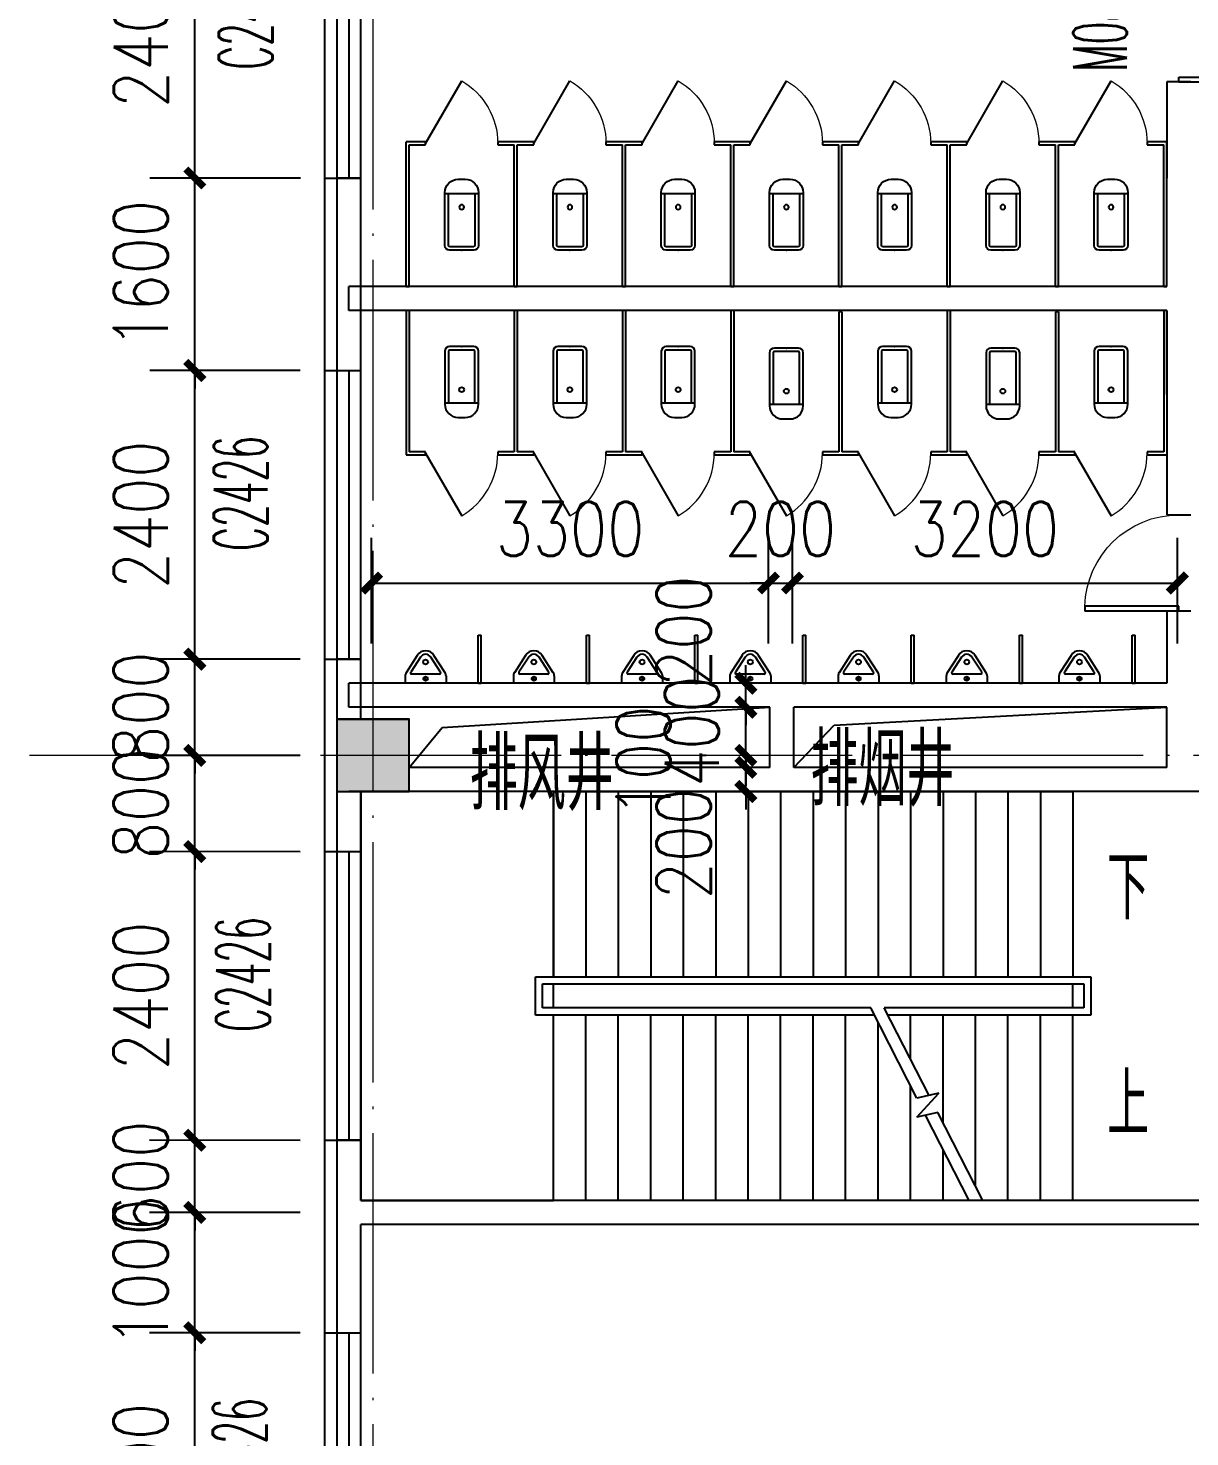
# Model space of a CAD drawing. Extents: x 1417642 to 3570900, y 124798 to 1191112.
# Drawn here: x 1508543 to 1518203, y 438130 to 449842 of the extents above; entities that cross this region are included whole.
import ezdxf

# ---------------------------------------------------------------- set-up
doc = ezdxf.new("R2010")
doc.units = 0
doc.header["$LTSCALE"] = 1000
doc.header["$MEASUREMENT"] = 0
doc.linetypes.add('DOTE', pattern=[2.42, 2, -0.2, 0.02, -0.2])
doc.layers.get('0').update_dxf_attribs({"linetype": 'CONTINUOUS'})
doc.layers.get('Defpoints').update_dxf_attribs({"linetype": 'CONTINUOUS'})
for name, color, linetype in [('colu', 2, 'CONTINUOUS'), ('COLUMN', 9, 'CONTINUOUS'), ('DIM_SYMB', 3, 'CONTINUOUS'), ('DOTE', 1, 'DOTE'), ('LATRINE', 6, 'CONTINUOUS'), ('LVTRY', 6, 'CONTINUOUS'), ('PUB_DIM', 3, 'CONTINUOUS'), ('PUB_HATCH', 8, 'CONTINUOUS'), ('PUB_TEXT', 40, 'CONTINUOUS'), ('STAIR', 2, 'CONTINUOUS'), ('SURFACE', 6, 'CONTINUOUS'), ('tiaozheng', 20, 'CONTINUOUS'), ('WALL', 4, 'CONTINUOUS'), ('WINDOW', 2, 'CONTINUOUS'), ('WINDOW_TEXT', 7, 'CONTINUOUS'), ('柱填充', 8, 'CONTINUOUS')]:
    doc.layers.add(name, color=color, linetype=linetype)
doc.styles.add('_TCH_DIM', font='ROMANS', dxfattribs={"width": 0.7, "bigfont": 'Z'})
doc.styles.add('_TCH_WINDOW', font='ROMANS.shx', dxfattribs={"width": 0.7, "height": 400, "bigfont": 'Z.shx'})
doc.styles.add('DIM_FONT', font='SIMPLEX.shx', dxfattribs={"width": 0.8})
doc.styles.add('Z', font='ROMANS', dxfattribs={"width": 0.7, "bigfont": 'Z'})
doc.dimstyles.new('DIMN150', dxfattribs={"dimscale": 1.5, "dimtxt": 300, "dimasz": 100, "dimexe": 250, "dimexo": 300, "dimgap": 150, "dimtad": 1, "dimdec": 0, "dimzin": 0, "dimdsep": 46, "dimtxsty": 'DIM_FONT', "dimblk": 'ARCHTICK', "dimcen": 0.09, "dimdle": 1.5, "dimclrt": 7, "dimazin": 2, "dimtfac": 1, "dimtdec": 0, "dimtix": 1, "dimtmove": 2, "dimatfit": 3, "dimldrblk": 'ARCHTICK', "dimfxl": 1, "dimtolj": 1, "dimtzin": 0, "dimarcsym": 0})

# ---------------------------------------------------------------- blocks, each defined once
blk = doc.blocks.new('i89')
at = {"layer": '柱填充'}
h = blk.add_hatch(color=256, dxfattribs=at)
h.paths.add_polyline_path([(1555333, 501498), (1555333, 502098), (1554733, 502098), (1554733, 501498)])
h.paths.add_polyline_path([(1525733, 501498), (1525733, 502098), (1525133, 502098), (1525133, 501498)])
h.paths.add_polyline_path([(1517733, 501498), (1517733, 502098), (1517133, 502098), (1517133, 501498)])
h.paths.add_polyline_path([(1509733, 501498), (1509733, 502098), (1509133, 502098), (1509133, 501498)])
h.paths.add_polyline_path([(1501733, 501498), (1501733, 502098), (1501133, 502098), (1501133, 501498)])
h.paths.add_polyline_path([(1498133, 501498), (1498133, 502098), (1497533, 502098), (1497533, 501498)])
h.paths.add_polyline_path([(1498133, 529448), (1498133, 530148), (1497433, 530148), (1497433, 529448)])
h.paths.add_polyline_path([(1498133, 537448), (1498133, 538148), (1497433, 538148), (1497433, 537448)])
h.paths.add_polyline_path([(1541783, 545398), (1541783, 546098), (1541083, 546098), (1541083, 545398)])
h.paths.add_polyline_path([(1565333, 559098), (1565333, 559698), (1564733, 559698), (1564733, 559098)])
h.paths.add_polyline_path([(1565383, 549098), (1565383, 549798), (1564683, 549798), (1564683, 549098)])
h.paths.add_polyline_path([(1565333, 545498), (1565333, 546098), (1564733, 546098), (1564733, 545498)])
h.paths.add_polyline_path([(1565383, 538098), (1564683, 538098), (1564683, 537498), (1565383, 537498)])
h.paths.add_polyline_path([(1565333, 529498), (1565333, 530098), (1564733, 530098), (1564733, 529498)])
h.paths.add_polyline_path([(1565333, 519498), (1565333, 520098), (1564733, 520098), (1564733, 519498)])
h.paths.add_polyline_path([(1565333, 511498), (1565333, 512098), (1564733, 512098), (1564733, 511498)])
h.paths.add_polyline_path([(1565333, 501498), (1565333, 502098), (1564733, 502098), (1564733, 501498)])
h.paths.add_polyline_path([(1555333, 559098), (1555333, 559698), (1554733, 559698), (1554733, 559098)])
h.paths.add_polyline_path([(1555333, 549098), (1555333, 549698), (1554733, 549698), (1554733, 549098)])
h.paths.add_polyline_path([(1555333, 545498), (1555333, 546098), (1554733, 546098), (1554733, 545498)])
h.paths.add_polyline_path([(1555333, 537498), (1555333, 538098), (1554733, 538098), (1554733, 537498)])
h.paths.add_polyline_path([(1555433, 529448), (1555433, 530148), (1554733, 530148), (1554733, 529448)])
h.paths.add_polyline_path([(1555433, 519448), (1555433, 520148), (1554733, 520148), (1554733, 519448)])
h.paths.add_polyline_path([(1555433, 511498), (1555433, 512198), (1554733, 512198), (1554733, 511498)])
h.paths.add_polyline_path([(1551733, 557298), (1551733, 557898), (1551133, 557898), (1551133, 557298)])
h.paths.add_polyline_path([(1551783, 549098), (1551783, 549798), (1551083, 549798), (1551083, 549098)])
h.paths.add_polyline_path([(1551733, 545498), (1551733, 546098), (1551133, 546098), (1551133, 545498)])
h.paths.add_polyline_path([(1551733, 537498), (1551733, 538098), (1551133, 538098), (1551133, 537498)])
h.paths.add_polyline_path([(1551733, 529498), (1551733, 530098), (1551133, 530098), (1551133, 529498)])
h.paths.add_polyline_path([(1551733, 519498), (1551733, 520098), (1551133, 520098), (1551133, 519498)])
h.paths.add_polyline_path([(1551783, 511498), (1551783, 512198), (1551083, 512198), (1551083, 511498)])
h.paths.add_polyline_path([(1551733, 501498), (1551733, 502098), (1551133, 502098), (1551133, 501498)])
h.paths.add_polyline_path([(1541733, 559098), (1541733, 559698), (1541133, 559698), (1541133, 559098)])
h.paths.add_polyline_path([(1541733, 557298), (1541733, 557898), (1541133, 557898), (1541133, 557298)])
h.paths.add_polyline_path([(1541783, 549098), (1541783, 549798), (1541083, 549798), (1541083, 549098)])
h.paths.add_polyline_path([(1541733, 537498), (1541733, 538298), (1541133, 538298), (1541133, 537498)])
h.paths.add_polyline_path([(1541733, 519298), (1541733, 520098), (1541133, 520098), (1541133, 519298)])
h.paths.add_polyline_path([(1541833, 511498), (1541833, 512298), (1541033, 512298), (1541033, 511498)])
h.paths.add_polyline_path([(1541733, 501498), (1541733, 502098), (1541133, 502098), (1541133, 501498)])
h.paths.add_polyline_path([(1533733, 559098), (1533733, 559698), (1533133, 559698), (1533133, 559098)])
h.paths.add_polyline_path([(1533783, 549098), (1533783, 549798), (1533083, 549798), (1533083, 549098)])
h.paths.add_polyline_path([(1533733, 545498), (1533733, 546098), (1533133, 546098), (1533133, 545498)])
h.paths.add_polyline_path([(1533733, 537498), (1533733, 538298), (1533133, 538298), (1533133, 537498)])
h.paths.add_polyline_path([(1533733, 519298), (1533733, 520098), (1533133, 520098), (1533133, 519298)])
h.paths.add_polyline_path([(1533833, 511498), (1533833, 512298), (1533033, 512298), (1533033, 511498)])
h.paths.add_polyline_path([(1533733, 501498), (1533733, 502098), (1533133, 502098), (1533133, 501498)])
h.paths.add_polyline_path([(1525733, 559098), (1525733, 559698), (1525133, 559698), (1525133, 559098)])
h.paths.add_polyline_path([(1525783, 549098), (1525783, 549798), (1525083, 549798), (1525083, 549098)])
h.paths.add_polyline_path([(1525733, 545498), (1525733, 546098), (1525133, 546098), (1525133, 545498)])
h.paths.add_polyline_path([(1525733, 537498), (1525733, 538298), (1525133, 538298), (1525133, 537498)])
h.paths.add_polyline_path([(1525733, 519298), (1525733, 520098), (1525133, 520098), (1525133, 519298)])
h.paths.add_polyline_path([(1525833, 511498), (1525833, 512298), (1525033, 512298), (1525033, 511498)])
h.paths.add_polyline_path([(1517733, 559098), (1517733, 559698), (1517133, 559698), (1517133, 559098)])
h.paths.add_polyline_path([(1517783, 549098), (1517783, 549798), (1517083, 549798), (1517083, 549098)])
h.paths.add_polyline_path([(1517733, 545498), (1517733, 546098), (1517133, 546098), (1517133, 545498)])
h.paths.add_polyline_path([(1517733, 537498), (1517733, 538298), (1517133, 538298), (1517133, 537498)])
h.paths.add_polyline_path([(1517733, 519298), (1517733, 520098), (1517133, 520098), (1517133, 519298)])
h.paths.add_polyline_path([(1517833, 511498), (1517833, 512298), (1517033, 512298), (1517033, 511498)])
h.paths.add_polyline_path([(1509733, 559098), (1509733, 559698), (1509133, 559698), (1509133, 559098)])
h.paths.add_polyline_path([(1509783, 549098), (1509783, 549798), (1509083, 549798), (1509083, 549098)])
h.paths.add_polyline_path([(1509733, 545498), (1509733, 546098), (1509133, 546098), (1509133, 545498)])
h.paths.add_polyline_path([(1509733, 537498), (1509733, 538298), (1509133, 538298), (1509133, 537498)])
h.paths.add_polyline_path([(1509733, 519298), (1509733, 520098), (1509133, 520098), (1509133, 519298)])
h.paths.add_polyline_path([(1509833, 511498), (1509833, 512298), (1509033, 512298), (1509033, 511498)])
h.paths.add_polyline_path([(1509733, 480798), (1509733, 481398), (1509133, 481398), (1509133, 480798)])
h.paths.add_polyline_path([(1501733, 559098), (1501733, 559698), (1501133, 559698), (1501133, 559098)])
h.paths.add_polyline_path([(1501733, 549098), (1501733, 549698), (1501133, 549698), (1501133, 549098)])
h.paths.add_polyline_path([(1501733, 545498), (1501733, 546098), (1501133, 546098), (1501133, 545498)])
h.paths.add_polyline_path([(1501733, 537498), (1501733, 538098), (1501133, 538098), (1501133, 537498)])
h.paths.add_polyline_path([(1501733, 529498), (1501733, 530098), (1501133, 530098), (1501133, 529498)])
h.paths.add_polyline_path([(1501733, 519498), (1501733, 520098), (1501133, 520098), (1501133, 519498)])
h.paths.add_polyline_path([(1501833, 511498), (1501833, 512198), (1501133, 512198), (1501133, 511498)])
h.paths.add_polyline_path([(1501733, 480798), (1501733, 481398), (1501133, 481398), (1501133, 480798)])
h.paths.add_polyline_path([(1498133, 559098), (1498133, 559698), (1497533, 559698), (1497533, 559098)])
h.paths.add_polyline_path([(1498183, 549098), (1498183, 549798), (1497483, 549798), (1497483, 549098)])
h.paths.add_polyline_path([(1498133, 545498), (1498133, 546098), (1497533, 546098), (1497533, 545498)])
h.paths.add_polyline_path([(1498133, 519448), (1498133, 520148), (1497433, 520148), (1497433, 519448)])
h.paths.add_polyline_path([(1498133, 511448), (1498133, 512148), (1497433, 512148), (1497433, 511448)])
h.paths.add_polyline_path([(1498133, 480798), (1498133, 481398), (1497533, 481398), (1497533, 480798)])
h.paths.add_polyline_path([(1488133, 559098), (1488133, 559698), (1487533, 559698), (1487533, 559098)])
h.paths.add_polyline_path([(1488233, 549098), (1488233, 549798), (1487533, 549798), (1487533, 549098)])
h.paths.add_polyline_path([(1488133, 545498), (1488133, 546098), (1487533, 546098), (1487533, 545498)])
h.paths.add_polyline_path([(1488133, 537498), (1488133, 538098), (1487533, 538098), (1487533, 537498)])
h.paths.add_polyline_path([(1488133, 529498), (1488133, 530098), (1487533, 530098), (1487533, 529498)])
h.paths.add_polyline_path([(1488133, 519498), (1488133, 520098), (1487533, 520098), (1487533, 519498)])
h.paths.add_polyline_path([(1488133, 511498), (1488133, 512098), (1487533, 512098), (1487533, 511498)])
h.paths.add_polyline_path([(1488133, 501498), (1488133, 502098), (1487533, 502098), (1487533, 501498)])
h.paths.add_polyline_path([(1488133, 480798), (1488133, 481398), (1487533, 481398), (1487533, 480798)])
h.paths.add_polyline_path([(1498133, 484398), (1498133, 485198), (1497433, 485198), (1497433, 484398)])
h.paths.add_polyline_path([(1498134, 496298), (1498134, 497098), (1497433, 497098), (1497433, 496298)])
h.paths.add_polyline_path([(1487533, 497098), (1487533, 496298), (1488233, 496298), (1488233, 497098)])
h.paths.add_polyline_path([(1487533, 485198), (1487533, 484398), (1488233, 484398), (1488233, 485198)])
h.paths.add_polyline_path([(1509733, 496298), (1509733, 497098), (1509033, 497098), (1509033, 496298)])
h.paths.add_polyline_path([(1509733, 484398), (1509733, 485198), (1509033, 485198), (1509033, 484398)])
at = {"layer": 'colu'}
blk.add_lwpolyline([(1488133, 511498), (1488133, 512098), (1487533, 512098), (1487533, 511498)], close=True, dxfattribs=at)
blk = doc.blocks.new('_ArchTick')
at = {"color": 0, "linetype": 'ByBlock', "const_width": 0.4}
blk.add_lwpolyline([(-0.5, -0.5), (0.5, 0.5)], dxfattribs=at)
blk = doc.blocks.new('*D1664')
at = {"layer": 'Defpoints', "color": 0}
for p in [(1514511, 444396), (1514630, 444396), (1514630, 444196)]:
    blk.add_point(p, dxfattribs=at)
at = {"layer": 'PUB_DIM', "color": 0, "lineweight": -2}
for p, q in [((1514511, 444396), (1514511, 444546)), ((1514180, 444396), (1514136, 444396)), ((1514511, 444196), (1514511, 444396)), ((1514180, 444196), (1514136, 444196)), ((1514511, 444196), (1514511, 444046))]:
    blk.add_line(p, q, dxfattribs=at)
at = {"layer": 'PUB_DIM', "color": 0, "lineweight": -2, "xscale": 150, "yscale": 150, "zscale": 150}
for p, rotation in [((1514511, 444396), 270), ((1514511, 444196), 90)]:
    blk.add_blockref('_ArchTick', p, dxfattribs=dict(at, rotation=rotation))
at = {"layer": 'PUB_DIM', "color": 7, "insert": (1513994, 444829), "char_height": 450, "attachment_point": 5, "rotation": 90, "style": 'DIM_FONT'}
blk.add_mtext('\\A1;200', dxfattribs=at)
blk = doc.blocks.new('*D1665')
at = {"layer": 'Defpoints', "color": 0}
for p in [(1514511, 444196), (1514630, 444196), (1514630, 443796)]:
    blk.add_point(p, dxfattribs=at)
at = {"layer": 'PUB_DIM', "color": 0, "lineweight": -2}
for p, q in [((1514511, 444196), (1514511, 444346)), ((1514180, 444196), (1514136, 444196)), ((1514511, 443796), (1514511, 444196)), ((1514180, 443796), (1514136, 443796)), ((1514511, 443796), (1514511, 443646))]:
    blk.add_line(p, q, dxfattribs=at)
at = {"layer": 'PUB_DIM', "color": 0, "lineweight": -2, "xscale": 150, "yscale": 150, "zscale": 150}
for p, rotation in [((1514511, 444196), 270), ((1514511, 443796), 90)]:
    blk.add_blockref('_ArchTick', p, dxfattribs=dict(at, rotation=rotation))
at = {"layer": 'PUB_DIM', "color": 7, "insert": (1514061, 443996), "char_height": 450, "attachment_point": 5, "rotation": 90, "style": 'DIM_FONT'}
blk.add_mtext('\\A1;400', dxfattribs=at)
blk = doc.blocks.new('*D1666')
at = {"layer": 'Defpoints', "color": 0}
for p in [(1514511, 443796), (1514630, 443796), (1514630, 443696)]:
    blk.add_point(p, dxfattribs=at)
at = {"layer": 'PUB_DIM', "color": 0, "lineweight": -2}
for p, q in [((1514511, 443796), (1514511, 443946)), ((1514180, 443796), (1514136, 443796)), ((1514511, 443696), (1514511, 443796)), ((1514180, 443696), (1514136, 443696)), ((1514511, 443696), (1514511, 443546))]:
    blk.add_line(p, q, dxfattribs=at)
at = {"layer": 'PUB_DIM', "color": 0, "lineweight": -2, "xscale": 150, "yscale": 150, "zscale": 150}
for p, rotation in [((1514511, 443796), 270), ((1514511, 443696), 90)]:
    blk.add_blockref('_ArchTick', p, dxfattribs=dict(at, rotation=rotation))
at = {"layer": 'PUB_DIM', "color": 7, "insert": (1513660, 443746), "char_height": 450, "attachment_point": 5, "rotation": 90, "style": 'DIM_FONT'}
blk.add_mtext('\\A1;100', dxfattribs=at)
blk = doc.blocks.new('*D1667')
at = {"layer": 'Defpoints', "color": 0}
for p in [(1514511, 443696), (1514630, 443696), (1514630, 443496)]:
    blk.add_point(p, dxfattribs=at)
at = {"layer": 'PUB_DIM', "color": 0, "lineweight": -2}
for p, q in [((1514511, 443696), (1514511, 443846)), ((1514180, 443696), (1514136, 443696)), ((1514511, 443496), (1514511, 443696)), ((1514180, 443496), (1514136, 443496)), ((1514511, 443496), (1514511, 443346))]:
    blk.add_line(p, q, dxfattribs=at)
at = {"layer": 'PUB_DIM', "color": 0, "lineweight": -2, "xscale": 150, "yscale": 150, "zscale": 150}
for p, rotation in [((1514511, 443696), 270), ((1514511, 443496), 90)]:
    blk.add_blockref('_ArchTick', p, dxfattribs=dict(at, rotation=rotation))
at = {"layer": 'PUB_DIM', "color": 7, "insert": (1513994, 443062), "char_height": 450, "attachment_point": 5, "rotation": 90, "style": 'DIM_FONT'}
blk.add_mtext('\\A1;200', dxfattribs=at)
blk = doc.blocks.new('*D1668')
at = {"layer": 'Defpoints', "color": 0}
for p in [(1514699, 445229), (1511399, 444275), (1514699, 444275)]:
    blk.add_point(p, dxfattribs=at)
at = {"layer": 'PUB_DIM', "color": 0, "lineweight": -2}
for p, q in [((1511399, 444725), (1511399, 445604)), ((1514699, 444725), (1514699, 445604)), ((1511397, 445229), (1514701, 445229))]:
    blk.add_line(p, q, dxfattribs=at)
at = {"layer": 'PUB_DIM', "color": 0, "lineweight": -2, "xscale": 150, "yscale": 150, "zscale": 150, "rotation": 180}
blk.add_blockref('_ArchTick', (1511399, 445229), dxfattribs=at)
at = {"layer": 'PUB_DIM', "color": 0, "lineweight": -2, "xscale": 150, "yscale": 150, "zscale": 150}
blk.add_blockref('_ArchTick', (1514699, 445229), dxfattribs=at)
at = {"layer": 'PUB_DIM', "color": 7, "insert": (1513049, 445679), "char_height": 450, "attachment_point": 5, "style": 'DIM_FONT'}
blk.add_mtext('\\A1;3300', dxfattribs=at)
blk = doc.blocks.new('*D1669')
at = {"layer": 'Defpoints', "color": 0}
for p in [(1514899, 445229), (1514699, 444275), (1514899, 444275)]:
    blk.add_point(p, dxfattribs=at)
at = {"layer": 'PUB_DIM', "color": 0, "lineweight": -2}
for p, q in [((1514699, 444725), (1514699, 445604)), ((1514899, 444725), (1514899, 445604)), ((1514699, 445229), (1514549, 445229)), ((1514699, 445229), (1514899, 445229)), ((1514899, 445229), (1515049, 445229))]:
    blk.add_line(p, q, dxfattribs=at)
at = {"layer": 'PUB_DIM', "color": 0, "lineweight": -2, "xscale": 150, "yscale": 150, "zscale": 150}
blk.add_blockref('_ArchTick', (1514699, 445229), dxfattribs=at)
at = {"layer": 'PUB_DIM', "color": 0, "lineweight": -2, "xscale": 150, "yscale": 150, "zscale": 150, "rotation": 180}
blk.add_blockref('_ArchTick', (1514899, 445229), dxfattribs=at)
at = {"layer": 'PUB_DIM', "color": 7, "insert": (1514799, 445679), "char_height": 450, "attachment_point": 5, "style": 'DIM_FONT'}
blk.add_mtext('\\A1;200', dxfattribs=at)
blk = doc.blocks.new('*D1670')
at = {"layer": 'Defpoints', "color": 0}
for p in [(1518099, 445229), (1514899, 444275), (1518099, 444275)]:
    blk.add_point(p, dxfattribs=at)
at = {"layer": 'PUB_DIM', "color": 0, "lineweight": -2}
for p, q in [((1514899, 444725), (1514899, 445604)), ((1518099, 444725), (1518099, 445604)), ((1514897, 445229), (1518101, 445229))]:
    blk.add_line(p, q, dxfattribs=at)
at = {"layer": 'PUB_DIM', "color": 0, "lineweight": -2, "xscale": 150, "yscale": 150, "zscale": 150, "rotation": 180}
blk.add_blockref('_ArchTick', (1514899, 445229), dxfattribs=at)
at = {"layer": 'PUB_DIM', "color": 0, "lineweight": -2, "xscale": 150, "yscale": 150, "zscale": 150}
blk.add_blockref('_ArchTick', (1518099, 445229), dxfattribs=at)
at = {"layer": 'PUB_DIM', "color": 7, "insert": (1516499, 445679), "char_height": 450, "attachment_point": 5, "style": 'DIM_FONT'}
blk.add_mtext('\\A1;3200', dxfattribs=at)
blk = doc.blocks.new('*D1956')
at = {"layer": 'Defpoints', "color": 0}
for p in [(1509930, 450996), (1511257, 450995), (1511257, 448595)]:
    blk.add_point(p, dxfattribs=at)
at = {"layer": 'PUB_DIM', "color": 0, "lineweight": -2}
for p, q in [((1510807, 450995), (1509555, 450996)), ((1509929, 448593), (1509930, 450998)), ((1510807, 448595), (1509554, 448596))]:
    blk.add_line(p, q, dxfattribs=at)
at = {"layer": 'PUB_DIM', "color": 0, "lineweight": -2, "xscale": 150, "yscale": 150, "zscale": 150}
for p, rotation in [((1509930, 450996), 89.99045088805158), ((1509929, 448596), 269.9904508880516)]:
    blk.add_blockref('_ArchTick', p, dxfattribs=dict(at, rotation=rotation))
at = {"layer": 'PUB_DIM', "color": 7, "insert": (1509479, 449796), "char_height": 450, "attachment_point": 5, "rotation": 89.9905, "style": 'DIM_FONT'}
blk.add_mtext('\\A1;2400', dxfattribs=at)
blk = doc.blocks.new('*D1957')
at = {"layer": 'Defpoints', "color": 0}
for p in [(1509929, 448596), (1511257, 448595), (1511256, 446995)]:
    blk.add_point(p, dxfattribs=at)
at = {"layer": 'PUB_DIM', "color": 0, "lineweight": -2}
for p, q in [((1509929, 448596), (1509929, 448746)), ((1510807, 448595), (1509554, 448596)), ((1509929, 446996), (1509929, 448596)), ((1510806, 446995), (1509554, 446996)), ((1509929, 446996), (1509929, 446846))]:
    blk.add_line(p, q, dxfattribs=at)
at = {"layer": 'PUB_DIM', "color": 0, "lineweight": -2, "xscale": 150, "yscale": 150, "zscale": 150}
for p, rotation in [((1509929, 448596), 269.9904508880535), ((1509929, 446996), 89.99045088805356)]:
    blk.add_blockref('_ArchTick', p, dxfattribs=dict(at, rotation=rotation))
at = {"layer": 'PUB_DIM', "color": 7, "insert": (1509479, 447796), "char_height": 450, "attachment_point": 5, "rotation": 89.9905, "style": 'DIM_FONT'}
blk.add_mtext('\\A1;1600', dxfattribs=at)
blk = doc.blocks.new('*D1958')
at = {"layer": 'Defpoints', "color": 0}
for p in [(1509929, 446996), (1511256, 446995), (1511256, 444595)]:
    blk.add_point(p, dxfattribs=at)
at = {"layer": 'PUB_DIM', "color": 0, "lineweight": -2}
for p, q in [((1510806, 446995), (1509554, 446996)), ((1509929, 444593), (1509929, 446998)), ((1510806, 444595), (1509554, 444596))]:
    blk.add_line(p, q, dxfattribs=at)
at = {"layer": 'PUB_DIM', "color": 0, "lineweight": -2, "xscale": 150, "yscale": 150, "zscale": 150}
for p, rotation in [((1509929, 446996), 89.99045088805106), ((1509929, 444596), 269.9904508880511)]:
    blk.add_blockref('_ArchTick', p, dxfattribs=dict(at, rotation=rotation))
at = {"layer": 'PUB_DIM', "color": 7, "insert": (1509479, 445796), "char_height": 450, "attachment_point": 5, "rotation": 89.9905, "style": 'DIM_FONT'}
blk.add_mtext('\\A1;2400', dxfattribs=at)
blk = doc.blocks.new('*D1959')
at = {"layer": 'Defpoints', "color": 0}
for p in [(1509929, 444596), (1511256, 444595), (1511256, 443795)]:
    blk.add_point(p, dxfattribs=at)
at = {"layer": 'PUB_DIM', "color": 0, "lineweight": -2}
for p, q in [((1509929, 444596), (1509929, 444746)), ((1510806, 444595), (1509554, 444596)), ((1509928, 443796), (1509929, 444596)), ((1510806, 443795), (1509553, 443796)), ((1509928, 443796), (1509928, 443646))]:
    blk.add_line(p, q, dxfattribs=at)
at = {"layer": 'PUB_DIM', "color": 0, "lineweight": -2, "xscale": 150, "yscale": 150, "zscale": 150}
for p, rotation in [((1509929, 444596), 269.990450888055), ((1509928, 443796), 89.99045088805498)]:
    blk.add_blockref('_ArchTick', p, dxfattribs=dict(at, rotation=rotation))
at = {"layer": 'PUB_DIM', "color": 7, "insert": (1509478, 444196), "char_height": 450, "attachment_point": 5, "rotation": 89.9905, "style": 'DIM_FONT'}
blk.add_mtext('\\A1;800', dxfattribs=at)
blk = doc.blocks.new('*D1960')
at = {"layer": 'Defpoints', "color": 0}
for p in [(1509928, 443796), (1511256, 443795), (1511256, 442995)]:
    blk.add_point(p, dxfattribs=at)
at = {"layer": 'PUB_DIM', "color": 0, "lineweight": -2}
for p, q in [((1509928, 443796), (1509928, 443946)), ((1510806, 443795), (1509553, 443796)), ((1509928, 442996), (1509928, 443796)), ((1510806, 442995), (1509553, 442996)), ((1509928, 442996), (1509928, 442846))]:
    blk.add_line(p, q, dxfattribs=at)
at = {"layer": 'PUB_DIM', "color": 0, "lineweight": -2, "xscale": 150, "yscale": 150, "zscale": 150}
for p, rotation in [((1509928, 443796), 269.9904508880487), ((1509928, 442996), 89.99045088804874)]:
    blk.add_blockref('_ArchTick', p, dxfattribs=dict(at, rotation=rotation))
at = {"layer": 'PUB_DIM', "color": 7, "insert": (1509478, 443396), "char_height": 450, "attachment_point": 5, "rotation": 89.9905, "style": 'DIM_FONT'}
blk.add_mtext('\\A1;800', dxfattribs=at)
blk = doc.blocks.new('*D1961')
at = {"layer": 'Defpoints', "color": 0}
for p in [(1509928, 442996), (1511256, 442995), (1511255, 440595)]:
    blk.add_point(p, dxfattribs=at)
at = {"layer": 'PUB_DIM', "color": 0, "lineweight": -2}
for p, q in [((1510806, 442995), (1509553, 442996)), ((1509928, 440593), (1509928, 442998)), ((1510805, 440595), (1509553, 440596))]:
    blk.add_line(p, q, dxfattribs=at)
at = {"layer": 'PUB_DIM', "color": 0, "lineweight": -2, "xscale": 150, "yscale": 150, "zscale": 150}
for p, rotation in [((1509928, 442996), 89.99045088805185), ((1509928, 440596), 269.9904508880518)]:
    blk.add_blockref('_ArchTick', p, dxfattribs=dict(at, rotation=rotation))
at = {"layer": 'PUB_DIM', "color": 7, "insert": (1509478, 441796), "char_height": 450, "attachment_point": 5, "rotation": 89.9905, "style": 'DIM_FONT'}
blk.add_mtext('\\A1;2400', dxfattribs=at)
blk = doc.blocks.new('*D1962')
at = {"layer": 'Defpoints', "color": 0}
for p in [(1509928, 440596), (1511255, 440595), (1511255, 439996)]:
    blk.add_point(p, dxfattribs=at)
at = {"layer": 'PUB_DIM', "color": 0, "lineweight": -2}
for p, q in [((1509928, 440596), (1509928, 440746)), ((1510805, 440595), (1509553, 440596)), ((1509928, 439996), (1509928, 440596)), ((1510805, 439996), (1509553, 439996)), ((1509928, 439996), (1509928, 439846))]:
    blk.add_line(p, q, dxfattribs=at)
at = {"layer": 'PUB_DIM', "color": 0, "lineweight": -2, "xscale": 150, "yscale": 150, "zscale": 150}
for p, rotation in [((1509928, 440596), 269.9904508880646), ((1509928, 439996), 89.99045088806464)]:
    blk.add_blockref('_ArchTick', p, dxfattribs=dict(at, rotation=rotation))
at = {"layer": 'PUB_DIM', "color": 7, "insert": (1509478, 440296), "char_height": 450, "attachment_point": 5, "rotation": 89.9905, "style": 'DIM_FONT'}
blk.add_mtext('\\A1;600', dxfattribs=at)
blk = doc.blocks.new('*D1963')
at = {"layer": 'Defpoints', "color": 0}
for p in [(1509928, 439996), (1511255, 439996), (1511255, 438995)]:
    blk.add_point(p, dxfattribs=at)
at = {"layer": 'PUB_DIM', "color": 0, "lineweight": -2}
for p, q in [((1509928, 439996), (1509928, 440146)), ((1510805, 439996), (1509553, 439996)), ((1509928, 438996), (1509928, 439996)), ((1510805, 438995), (1509553, 438996)), ((1509928, 438996), (1509928, 438846))]:
    blk.add_line(p, q, dxfattribs=at)
at = {"layer": 'PUB_DIM', "color": 0, "lineweight": -2, "xscale": 150, "yscale": 150, "zscale": 150}
for p, rotation in [((1509928, 439996), 269.9904508880461), ((1509928, 438996), 89.99045088804613)]:
    blk.add_blockref('_ArchTick', p, dxfattribs=dict(at, rotation=rotation))
at = {"layer": 'PUB_DIM', "color": 7, "insert": (1509478, 439496), "char_height": 450, "attachment_point": 5, "rotation": 89.9905, "style": 'DIM_FONT'}
blk.add_mtext('\\A1;1000', dxfattribs=at)
blk = doc.blocks.new('*D1964')
at = {"layer": 'Defpoints', "color": 0}
for p in [(1509928, 438996), (1511255, 438995), (1511255, 436595)]:
    blk.add_point(p, dxfattribs=at)
at = {"layer": 'PUB_DIM', "color": 0, "lineweight": -2}
for p, q in [((1510805, 438995), (1509553, 438996)), ((1509927, 436593), (1509928, 438998)), ((1510805, 436595), (1509552, 436596))]:
    blk.add_line(p, q, dxfattribs=at)
at = {"layer": 'PUB_DIM', "color": 0, "lineweight": -2, "xscale": 150, "yscale": 150, "zscale": 150}
for p, rotation in [((1509928, 438996), 89.99045088805187), ((1509927, 436596), 269.9904508880519)]:
    blk.add_blockref('_ArchTick', p, dxfattribs=dict(at, rotation=rotation))
at = {"layer": 'PUB_DIM', "color": 7, "insert": (1509477, 437796), "char_height": 450, "attachment_point": 5, "rotation": 89.9905, "style": 'DIM_FONT'}
blk.add_mtext('\\A1;2400', dxfattribs=at)
blk = doc.blocks.new('_FZH')
blk.add_lwpolyline([(-0.5, -0.5), (0.5, -0.5), (0.5, 0.5), (-0.5, 0.5)], close=True)
at = {"layer": 'PUB_HATCH'}
blk.add_solid([(-0.5, -0.5), (0.5, -0.5), (-0.5, 0.5), (0.5, 0.5)], dxfattribs=at)
blk = doc.blocks.new('$TCHSYS$WIN2D')
for p, q in [((-0.5, 0.5), (0.5, 0.5)), ((-0.5, 0.5), (-0.5, -0.5)), ((0.5, 0.5), (0.5, -0.5)), ((0.5, 0.1667), (-0.5, 0.1667)), ((0.5, -0.1667), (-0.5, -0.1667)), ((-0.5, -0.5), (0.5, -0.5))]:
    blk.add_line(p, q)
blk = doc.blocks.new('$lvtry$00000200')
for p, q in [((-140, -40, 0), (-140, -480, 0)), ((-110, -40, 0), (-110, -470, 0)), ((100, 0, 0), (-100, 0, 0)), ((100, -30, 0), (-100, -30, 0)), ((110, -470, 0), (110, -40, 0)), ((140, -480, 0), (140, -40, 0)), ((140, -470, 0), (-140, -470, 0)), ((-30, -590, 0), (30, -590, 0))]:
    blk.add_line(p, q)
blk.add_circle((0, -359, 0), 20)
for centre, radius, start, end in [((-100, -40, 0), 40, 90, 180), ((-100, -40, 0), 10, 90, 180), ((100, -40, 0), 40, 0, 90), ((100, -40, 0), 10, 0, 90), ((-30, -480, 0), 110, 180, 270), ((30, -480, 0), 110, 270, 0)]:
    blk.add_arc(centre, radius, start, end)
blk.add_point((0, 0))
blk = doc.blocks.new('$TCHSYS$APDOOR2D')
blk.add_line((0.5, 0), (0, 0.866))
at = {"lineweight": 13}
blk.add_arc((0.5, 0), 1, 120, 180, dxfattribs=at)
blk = doc.blocks.new('$lvtry$00000219')
for p, q in [((-170, 0, 0), (170, 0, 0)), ((-170, -61, 0), (-170, 0, 0)), ((170, -61, 0), (170, 0, 0)), ((-162, -88, 0), (-69, -231, 0)), ((-124, -91, 0), (-43, -216, 0)), ((-116, -76, 0), (116, -76, 0)), ((43, -216, 0), (124, -91, 0)), ((69, -231, 0), (162, -88, 0))]:
    blk.add_line(p, q)
for centre, radius in [((0, -38, 0), 17.7), ((0, -177, 0), 20)]:
    blk.add_circle(centre, radius)
for centre, radius, start, end in [((-120, -61, 0), 50, 180, 213.0863), ((-116, -86, 0), 10, 90, 213.0863), ((116, -86, 0), 10, 326.9137, 90), ((120, -61, 0), 50, 326.9137, 0), ((0, -191, 0), 80, 210, 330), ((0, -191, 0), 50, 210, 330)]:
    blk.add_arc(centre, radius, start, end)
blk.add_point((0, -38, 0))
blk = doc.blocks.new('$DorLib2D$00000001')
for p, q in [((0.45, 0.975), (0.5, 0.975)), ((0.45, 0), (0.45, 0.975)), ((0.5, 0), (0.5, 0.975)), ((0.5, 0), (0.45, 0))]:
    blk.add_line(p, q)
at = {"lineweight": 13}
blk.add_arc((0.475, 0), 0.975, 91.4693, 180, dxfattribs=at)

msp = doc.modelspace()

# ---------------------------------------------------------------- linework, layer by layer
at = {"layer": 'DIM_SYMB'}
for points in [[(1517365.3, 442695.8, 0, 0, 0), (1512110.3, 442695.8, 0, 0, 0), (1512110.3, 440895.8, 0, 0, 0), (1515430.3, 440895.8, 120, 0, 0), (1515880.3, 440895.8, 0, 0, 0)], [(1517365.3, 440895.8, 0, 0, 0), (1516600.3, 440895.8, 120, 0, 0), (1516150.3, 440895.8, 0, 0, 0)]]:
    msp.add_lwpolyline(points, format="xyseb", dxfattribs=at)
at = {"layer": 'DOTE', "lineweight": 0}
for points in [[(1511410.3, 469695.5), (1511410.3, 385594.9)], [(1597673.8, 443795.5), (1501410.3, 443795.5)]]:
    msp.add_lwpolyline(points, dxfattribs=at)
at = {"layer": 'LATRINE'}
for p, q in [((1511685.3, 447695.5), (1511685.3, 448896)), ((1511847.8, 448896), (1511685.3, 448896)), ((1511710.3, 447695.5), (1511710.3, 448871)), ((1511710.3, 448871), (1511847.8, 448871)), ((1511847.8, 448871), (1511847.8, 448896)), ((1512597.8, 448896), (1512447.8, 448896)), ((1512447.8, 448896), (1512447.8, 448871)), ((1512447.8, 448871), (1512585.3, 448871)), ((1512585.3, 447695.5), (1512585.3, 448871)), ((1512747.8, 448896), (1512597.8, 448896)), ((1512610.3, 447695.5), (1512610.3, 448871)), ((1512610.3, 448871), (1512747.8, 448871)), ((1512747.8, 448871), (1512747.8, 448896)), ((1513497.8, 448896), (1513347.8, 448896)), ((1513347.8, 448896), (1513347.8, 448871)), ((1513347.8, 448871), (1513485.3, 448871)), ((1513485.3, 447695.5), (1513485.3, 448871)), ((1513647.8, 448896), (1513497.8, 448896)), ((1513510.3, 447695.5), (1513510.3, 448871)), ((1513510.3, 448871), (1513647.8, 448871)), ((1513647.8, 448871), (1513647.8, 448896)), ((1514397.8, 448896), (1514247.8, 448896)), ((1514247.8, 448896), (1514247.8, 448871)), ((1514247.8, 448871), (1514385.3, 448871)), ((1514385.3, 447695.5), (1514385.3, 448871)), ((1514547.8, 448896), (1514397.8, 448896)), ((1514410.3, 447695.5), (1514410.3, 448871)), ((1514410.3, 448871), (1514547.8, 448871)), ((1514547.8, 448871), (1514547.8, 448896)), ((1515297.8, 448896), (1515147.8, 448896)), ((1515147.8, 448896), (1515147.8, 448871)), ((1515147.8, 448871), (1515285.3, 448871)), ((1515285.3, 447695.5), (1515285.3, 448871)), ((1515447.8, 448896), (1515297.8, 448896)), ((1515310.3, 447695.5), (1515310.3, 448871)), ((1515310.3, 448871), (1515447.8, 448871)), ((1515447.8, 448871), (1515447.8, 448896)), ((1516197.8, 448896), (1516047.8, 448896)), ((1516047.8, 448896), (1516047.8, 448871)), ((1516047.8, 448871), (1516185.3, 448871)), ((1516185.3, 447695.5), (1516185.3, 448871)), ((1516347.8, 448896), (1516197.8, 448896)), ((1516210.3, 447695.5), (1516210.3, 448871)), ((1516210.3, 448871), (1516347.8, 448871)), ((1516347.8, 448871), (1516347.8, 448896)), ((1517097.8, 448896), (1516947.8, 448896)), ((1516947.8, 448896), (1516947.8, 448871)), ((1516947.8, 448871), (1517085.3, 448871)), ((1517085.3, 447695.5), (1517085.3, 448871)), ((1517247.8, 448896), (1517097.8, 448896)), ((1517110.3, 447695.5), (1517110.3, 448871)), ((1517110.3, 448871), (1517247.8, 448871)), ((1517247.8, 448871), (1517247.8, 448896)), ((1518010.3, 448896), (1517847.8, 448896)), ((1517847.8, 448896), (1517847.8, 448871)), ((1517847.8, 448871), (1517985.3, 448871)), ((1517985.3, 447695.5), (1517985.3, 448871)), ((1518010.3, 447695.5), (1518010.3, 448896)), ((1511685.3, 447695.5), (1511710.3, 447695.5)), ((1512585.3, 447695.5), (1512610.3, 447695.5)), ((1513485.3, 447695.5), (1513510.3, 447695.5)), ((1514385.3, 447695.5), (1514410.3, 447695.5)), ((1515285.3, 447695.5), (1515310.3, 447695.5)), ((1516185.3, 447695.5), (1516210.3, 447695.5)), ((1517085.3, 447695.5), (1517110.3, 447695.5)), ((1517985.3, 447695.5), (1518010.3, 447695.5)), ((1511685.3, 447495.5), (1511685.3, 446296)), ((1511710.3, 447495.5), (1511685.3, 447495.5)), ((1511710.3, 447495.5), (1511710.3, 446321)), ((1512585.3, 447495.5), (1512585.3, 446321)), ((1512610.3, 447495.5), (1512585.3, 447495.5)), ((1512610.3, 447495.5), (1512610.3, 446321)), ((1513485.3, 447495.5), (1513485.3, 446321)), ((1513510.3, 447495.5), (1513485.3, 447495.5)), ((1513510.3, 447495.5), (1513510.3, 446321)), ((1514385.3, 447495.5), (1514385.3, 446321)), ((1514410.3, 447495.5), (1514385.3, 447495.5)), ((1514410.3, 447495.5), (1514410.3, 446321)), ((1515285.3, 447483), (1515285.3, 446321)), ((1515310.3, 447483), (1515285.3, 447483)), ((1515310.3, 447483), (1515310.3, 446321)), ((1516185.3, 447495.5), (1516185.3, 446321)), ((1516210.3, 447495.5), (1516185.3, 447495.5)), ((1516210.3, 447495.5), (1516210.3, 446321)), ((1517085.3, 447483), (1517085.3, 446321)), ((1517110.3, 447483), (1517085.3, 447483)), ((1517110.3, 447483), (1517110.3, 446321)), ((1517985.3, 447495.5), (1517985.3, 446321)), ((1518010.3, 447495.5), (1517985.3, 447495.5)), ((1518010.3, 447495.5), (1518010.3, 446296)), ((1511685.3, 446296), (1511847.8, 446296)), ((1511847.8, 446321), (1511710.3, 446321)), ((1511847.8, 446296), (1511847.8, 446321)), ((1512585.3, 446321), (1512447.8, 446321)), ((1512447.8, 446321), (1512447.8, 446296)), ((1512447.8, 446296), (1512597.8, 446296)), ((1512597.8, 446296), (1512747.8, 446296)), ((1512747.8, 446321), (1512610.3, 446321)), ((1512747.8, 446296), (1512747.8, 446321)), ((1513485.3, 446321), (1513347.8, 446321)), ((1513347.8, 446321), (1513347.8, 446296)), ((1513347.8, 446296), (1513497.8, 446296)), ((1513497.8, 446296), (1513647.8, 446296)), ((1513647.8, 446321), (1513510.3, 446321)), ((1513647.8, 446296), (1513647.8, 446321)), ((1514385.3, 446321), (1514247.8, 446321)), ((1514247.8, 446321), (1514247.8, 446296)), ((1514247.8, 446296), (1514397.8, 446296)), ((1514397.8, 446296), (1514547.8, 446296)), ((1514547.8, 446321), (1514410.3, 446321)), ((1514547.8, 446296), (1514547.8, 446321)), ((1515285.3, 446321), (1515147.8, 446321)), ((1515147.8, 446321), (1515147.8, 446296)), ((1515147.8, 446296), (1515297.8, 446296)), ((1515297.8, 446296), (1515447.8, 446296)), ((1515447.8, 446321), (1515310.3, 446321)), ((1515447.8, 446296), (1515447.8, 446321)), ((1516185.3, 446321), (1516047.8, 446321)), ((1516047.8, 446321), (1516047.8, 446296)), ((1516047.8, 446296), (1516197.8, 446296)), ((1516197.8, 446296), (1516347.8, 446296)), ((1516347.8, 446321), (1516210.3, 446321)), ((1516347.8, 446296), (1516347.8, 446321)), ((1517085.3, 446321), (1516947.8, 446321)), ((1516947.8, 446321), (1516947.8, 446296)), ((1516947.8, 446296), (1517097.8, 446296)), ((1517097.8, 446296), (1517247.8, 446296)), ((1517247.8, 446321), (1517110.3, 446321)), ((1517247.8, 446296), (1517247.8, 446321)), ((1517985.3, 446321), (1517847.8, 446321)), ((1517847.8, 446321), (1517847.8, 446296)), ((1517847.8, 446296), (1518010.3, 446296)), ((1512285.3, 444395.5), (1512285.3, 444795.5)), ((1512285.3, 444795.5), (1512310.3, 444795.5)), ((1512310.3, 444395.5), (1512310.3, 444795.5)), ((1513185.3, 444395.5), (1513185.3, 444795.5)), ((1513185.3, 444795.5), (1513210.3, 444795.5)), ((1513210.3, 444395.5), (1513210.3, 444795.5)), ((1514085.3, 444395.5), (1514085.3, 444795.5)), ((1514085.3, 444795.5), (1514110.3, 444795.5)), ((1514110.3, 444395.5), (1514110.3, 444795.5)), ((1514985.3, 444395.5), (1514985.3, 444795.5)), ((1514985.3, 444795.5), (1515010.3, 444795.5)), ((1515010.3, 444395.5), (1515010.3, 444795.5)), ((1515885.3, 444395.5), (1515885.3, 444795.5)), ((1515885.3, 444795.5), (1515910.3, 444795.5)), ((1515910.3, 444395.5), (1515910.3, 444795.5)), ((1516785.3, 444395.5), (1516785.3, 444795.5)), ((1516785.3, 444795.5), (1516810.3, 444795.5)), ((1516810.3, 444395.5), (1516810.3, 444795.5)), ((1517722, 444395.5), (1517722, 444795.5)), ((1517722, 444795.5), (1517747, 444795.5)), ((1517747, 444395.5), (1517747, 444795.5)), ((1512285.3, 444395.5), (1512310.3, 444395.5)), ((1513185.3, 444395.5), (1513210.3, 444395.5)), ((1514085.3, 444395.5), (1514110.3, 444395.5)), ((1514985.3, 444395.5), (1515010.3, 444395.5)), ((1515885.3, 444395.5), (1515910.3, 444395.5)), ((1516785.3, 444395.5), (1516810.3, 444395.5)), ((1517722, 444395.5), (1517747, 444395.5))]:
    msp.add_line(p, q, dxfattribs=at)
at = {"layer": 'STAIR'}
for p, q in [((1512910.3, 443495.8), (1511310.3, 443495.8)), ((1511310.3, 443495.8), (1511310.3, 440095.8)), ((1512910.3, 443495.8), (1517230.3, 443495.8)), ((1512910.3, 443495.8), (1512910.3, 441955.8)), ((1512910.3, 441955.8), (1512910.3, 443495.8)), ((1513180.3, 443495.8), (1513180.3, 441955.8)), ((1513450.3, 443495.8), (1513450.3, 441955.8)), ((1513720.3, 443495.8), (1513720.3, 441955.8)), ((1513990.3, 443495.8), (1513990.3, 441955.8)), ((1514260.3, 443495.8), (1514260.3, 441955.8)), ((1514530.3, 443495.8), (1514530.3, 441955.8)), ((1514800.3, 443495.8), (1514800.3, 441955.8)), ((1515070.3, 443495.8), (1515070.3, 441955.8)), ((1515340.3, 443495.8), (1515340.3, 441955.8)), ((1515610.3, 443495.8), (1515610.3, 441955.8)), ((1515880.3, 443495.8), (1515880.3, 441955.8)), ((1516150.3, 443495.8), (1516150.3, 441955.8)), ((1516420.3, 443495.8), (1516420.3, 441955.8)), ((1516690.3, 443495.8), (1516690.3, 441955.8)), ((1516960.3, 443495.8), (1516960.3, 441955.8)), ((1517230.3, 443495.8), (1517230.3, 441955.8)), ((1512760.3, 441635.8), (1512760.3, 441955.8)), ((1512760.3, 441955.8), (1517380.3, 441955.8)), ((1512820.3, 441695.8), (1512820.3, 441895.8)), ((1512820.3, 441895.8), (1517320.3, 441895.8)), ((1512910.3, 441895.8), (1517230.3, 441895.8)), ((1512910.3, 441695.8), (1512910.3, 441895.8)), ((1517230.3, 441695.8), (1517230.3, 441895.8)), ((1517320.3, 441895.8), (1517320.3, 441695.8)), ((1517380.3, 441955.8), (1517380.3, 441635.8)), ((1515550, 441695.8), (1512820.3, 441695.8)), ((1515550, 441695.8), (1512910.3, 441695.8)), ((1515932.8, 440947.2), (1515550, 441695.8)), ((1517230.3, 441695.8), (1515662.3, 441695.8)), ((1516034.1, 440968.9), (1515662.3, 441695.8)), ((1517320.3, 441695.8), (1515662.3, 441695.8)), ((1515580.7, 441635.8), (1512760.3, 441635.8)), ((1512910.3, 440095.8), (1512910.3, 441635.8)), ((1512910.3, 440095.8), (1512910.3, 441635.8)), ((1513180.3, 440095.8), (1513180.3, 441635.8)), ((1513450.3, 440095.8), (1513450.3, 441635.8)), ((1513720.3, 440095.8), (1513720.3, 441635.8)), ((1513990.3, 440095.8), (1513990.3, 441635.8)), ((1514260.3, 440095.8), (1514260.3, 441635.8)), ((1514530.3, 440095.8), (1514530.3, 441635.8)), ((1514800.3, 440095.8), (1514800.3, 441635.8)), ((1515070.3, 440095.8), (1515070.3, 441635.8)), ((1515340.3, 440095.8), (1515340.3, 441635.8)), ((1515610.3, 440095.8), (1515610.3, 441577.9)), ((1517380.3, 441635.8), (1515693, 441635.8)), ((1515880.3, 441269.6), (1515880.3, 441635.8)), ((1516150.3, 440741.6), (1516150.3, 441635.8)), ((1516420.3, 440213.7), (1516420.3, 441635.8)), ((1516690.3, 440095.8), (1516690.3, 441635.8)), ((1516960.3, 440095.8), (1516960.3, 441635.8)), ((1517230.3, 440095.8), (1517230.3, 441635.8)), ((1515880.3, 440095.8), (1515880.3, 441050)), ((1515932.3, 440789.3), (1516115.5, 440986.3)), ((1516115.5, 440986.3), (1515932.8, 440947.2)), ((1516106.8, 440826.7), (1515932.3, 440789.3)), ((1516368.3, 440095.8), (1516005.6, 440805)), ((1516480.6, 440095.8), (1516106.8, 440826.7)), ((1516150.3, 440095.8), (1516150.3, 440522)), ((1511310.3, 440095.8), (1512910.3, 440095.8)), ((1516368.3, 440095.8), (1512910.3, 440095.8)), ((1517230.3, 440095.8), (1516480.6, 440095.8))]:
    msp.add_line(p, q, dxfattribs=at)
at = {"layer": 'SURFACE'}
for p, q in [((1511010.3, 448595.8), (1511110.3, 448595.8)), ((1511010.3, 446995.8), (1511010.3, 448595.8)), ((1511010.3, 446995.8), (1511110.3, 446995.8)), ((1511010.3, 444595.8), (1511110.3, 444595.8)), ((1511010.3, 443795.8), (1511010.3, 444595.8)), ((1511010.3, 442995.8), (1511010.3, 443795.8)), ((1511010.3, 442995.8), (1511110.3, 442995.8)), ((1511010.3, 440595.8), (1511110.3, 440595.8)), ((1511010.3, 439995.8), (1511010.3, 440595.8)), ((1511010.3, 438995.8), (1511010.3, 439995.8)), ((1511010.3, 438995.8), (1511110.3, 438995.8))]:
    msp.add_line(p, q, dxfattribs=at)
at = {"layer": 'tiaozheng', "color": 2}
for p, q in [((1511986.6, 444028.7), (1514710.3, 444195.5)), ((1515245.7, 444046.1), (1518010.3, 444195.5)), ((1511710.3, 443695.5), (1511986.6, 444028.7)), ((1514910.3, 443695.5), (1515245.7, 444046.1))]:
    msp.add_line(p, q, dxfattribs=at)
at = {"layer": 'WALL'}
for p, q in [((1518210.3, 449395.5), (1518010.3, 449395.5)), ((1518010.3, 449395.5), (1518010.3, 448595.5)), ((1511310.3, 448595.8), (1511110.3, 448595.8)), ((1511110.3, 448595.8), (1511110.3, 446995.8)), ((1511310.3, 446995.8), (1511310.3, 448595.8)), ((1518010.3, 447695.5), (1518010.3, 448595.5)), ((1518010.3, 447695.5), (1511210.3, 447695.5)), ((1511210.3, 447495.5), (1511210.3, 447695.5)), ((1518010.3, 447495.5), (1511210.3, 447495.5)), ((1518010.3, 447295.5), (1518010.3, 447495.5)), ((1518010.3, 446795.5), (1518010.3, 447295.5)), ((1511110.3, 446995.8), (1511310.3, 446995.8)), ((1518010.3, 446795.5), (1518010.3, 445795.5)), ((1518010.3, 445795.5), (1518210.3, 445795.5)), ((1518210.3, 444995.5), (1518010.3, 444995.5)), ((1518010.3, 444995.5), (1518010.3, 444395.5)), ((1511310.3, 444595.8), (1511110.3, 444595.8)), ((1511110.3, 444595.8), (1511110.3, 444095.8)), ((1511310.3, 444095.8), (1511310.3, 444595.8)), ((1514810.3, 444395.5), (1511210.3, 444395.5)), ((1511210.3, 444195.5), (1511210.3, 444395.5)), ((1518010.3, 444395.5), (1514810.3, 444395.5)), ((1514710.3, 444195.5), (1511210.3, 444195.5)), ((1514710.3, 443695.5), (1514710.3, 444195.5)), ((1518010.3, 444195.5), (1514910.3, 444195.5)), ((1514910.3, 443695.5), (1514910.3, 444195.5)), ((1518010.3, 443695.5), (1518010.3, 444195.5)), ((1514710.3, 443695.5), (1511710.3, 443695.5)), ((1518010.3, 443695.5), (1514910.3, 443695.5)), ((1511110.3, 443495.8), (1511110.3, 442995.8)), ((1514810.3, 443495.5), (1511210.3, 443495.5)), ((1511310.3, 442995.8), (1511310.3, 443495.8)), ((1518110.3, 443495.5), (1514810.3, 443495.5)), ((1521610.3, 443495.5), (1518110.3, 443495.5)), ((1511110.3, 442995.8), (1511310.3, 442995.8)), ((1511310.3, 440595.8), (1511110.3, 440595.8)), ((1511110.3, 440595.8), (1511110.3, 439995.8)), ((1511310.3, 440095.8), (1511310.3, 440595.8)), ((1521510.3, 440095.8), (1511310.3, 440095.8)), ((1511110.3, 439995.8), (1511110.3, 438995.8)), ((1521510.3, 439895.8), (1511310.3, 439895.8)), ((1511310.3, 438995.8), (1511310.3, 439895.8)), ((1511110.3, 438995.8), (1511310.3, 438995.8))]:
    msp.add_line(p, q, dxfattribs=at)

# ---------------------------------------------------------------- block references
at = {"layer": 'COLUMN', "lineweight": 0, "xscale": 600, "yscale": 600, "zscale": 600}
msp.add_blockref('_FZH', (1511410.3, 443795.8), dxfattribs=at)
at = {"layer": 'LATRINE', "lineweight": 0, "xscale": 600, "zscale": 25, "rotation": 180}
for p, yscale in [((1512147.8, 448883.5), -600), ((1513047.8, 448883.5), -600), ((1513947.8, 448883.5), -600), ((1514847.8, 448883.5), -600), ((1515747.8, 448883.5), -600), ((1516647.8, 448883.5), -600), ((1517547.8, 448883.5), -600), ((1512147.8, 446308.5), 600), ((1513047.8, 446308.5), 600), ((1513947.8, 446308.5), 600), ((1514847.8, 446308.5), 600), ((1515747.8, 446308.5), 600), ((1516647.8, 446308.5), 600), ((1517547.8, 446308.5), 600)]:
    msp.add_blockref('$TCHSYS$APDOOR2D', p, dxfattribs=dict(at, yscale=yscale))
at = {"layer": 'LVTRY', "lineweight": 0, "yscale": -0.9999999999999996}
for p in [(1512147.8, 447995.5, 0), (1513047.8, 447995.5, 0), (1513947.8, 447995.5, 0), (1514847.8, 447995.5, 0), (1515747.8, 447995.5, 0), (1516647.8, 447995.5, 0), (1517547.8, 447995.5, 0)]:
    msp.add_blockref('$lvtry$00000200', p, dxfattribs=at)
at = {"layer": 'LVTRY', "lineweight": 0}
for p in [(1512147.8, 447195.5, 0), (1513047.8, 447195.5, 0), (1513947.8, 447195.5, 0), (1514847.8, 447183, 0), (1515747.8, 447195.5, 0), (1516647.8, 447183, 0), (1517547.8, 447195.5, 0)]:
    msp.add_blockref('$lvtry$00000200', p, dxfattribs=at)
at = {"layer": 'LVTRY', "lineweight": 0, "rotation": 180}
for p in [(1511847.8, 444395.5), (1512747.8, 444395.5), (1513647.8, 444395.5), (1514547.8, 444395.5), (1515447.8, 444395.5), (1516347.8, 444395.5), (1517284.5, 444395.5)]:
    msp.add_blockref('$lvtry$00000219', p, dxfattribs=at)
at = {"layer": 'tiaozheng'}
msp.add_blockref('i89', (23577.2, -68002.8), dxfattribs=at)
at = {"layer": 'WINDOW', "color": 2}
ref = msp.add_blockref('$TCHSYS$WIN2D', (1511160.3, 449795.8), dxfattribs=dict(at, xscale=2400, yscale=300, zscale=2400, rotation=90))
ref.add_attrib('A', 'C2426', (1510574.4, 449496.7), dxfattribs={"layer": 'WINDOW_TEXT', "color": 2, "height": 446.25, "rotation": 90, "style": '_TCH_WINDOW', "width": 0.494118})
at = {"layer": 'WINDOW', "lineweight": 0}
ref = msp.add_blockref('$DorLib2D$00000001', (1518110.3, 449795.5), dxfattribs=dict(at, xscale=-800, yscale=-800, zscale=-800, rotation=90))
ref.add_attrib('A', 'M0824', (1517679.7, 449481), dxfattribs={"layer": 'WINDOW_TEXT', "lineweight": 0, "height": 446.25, "rotation": 90, "style": '_TCH_WINDOW', "width": 0.494118})
at = {"layer": 'WINDOW', "color": 2}
ref = msp.add_blockref('$TCHSYS$WIN2D', (1511160.3, 445795.8), dxfattribs=dict(at, xscale=2400, yscale=300, zscale=2400, rotation=90))
ref.add_attrib('A', 'C2426', (1510531.7, 445496.7), dxfattribs={"layer": 'WINDOW_TEXT', "color": 2, "height": 446.25, "rotation": 90, "style": '_TCH_WINDOW', "width": 0.494118})
at = {"layer": 'WINDOW', "lineweight": 0}
ref = msp.add_blockref('$DorLib2D$00000001', (1518110.3, 445395.5), dxfattribs=dict(at, xscale=-800, yscale=800, zscale=-800, rotation=90))
ref.add_attrib('A', 'M0824', (1518965.4, 445081), dxfattribs={"layer": 'WINDOW_TEXT', "lineweight": 0, "height": 446.25, "rotation": 90, "style": '_TCH_WINDOW', "width": 0.494118})
at = {"layer": 'WINDOW', "color": 2}
ref = msp.add_blockref('$TCHSYS$WIN2D', (1511160.3, 441795.8), dxfattribs=dict(at, xscale=2400, yscale=300, zscale=2400, rotation=90))
ref.add_attrib('A', 'C2426', (1510553, 441496.7), dxfattribs={"layer": 'WINDOW_TEXT', "color": 2, "height": 446.25, "rotation": 90, "style": '_TCH_WINDOW', "width": 0.494118})
ref = msp.add_blockref('$TCHSYS$WIN2D', (1511160.3, 437795.8), dxfattribs=dict(at, xscale=2400, yscale=300, zscale=2400, rotation=90))
ref.add_attrib('A', 'C2426', (1510523.6, 437496.7), dxfattribs={"layer": 'WINDOW_TEXT', "color": 2, "height": 446.25, "rotation": 90, "style": '_TCH_WINDOW', "width": 0.494118})

# ---------------------------------------------------------------- texts
at = {"layer": 'PUB_TEXT', "width": 0.7}
for s, height, style, p in [('排风井', 600, 'Z', (1512214.5, 443340.5)), ('排烟井', 600, 'Z', (1515049, 443375.5)), ('下', 525, '_TCH_DIM', (1517515.4, 442433.3)), ('上', 525, '_TCH_DIM', (1517515.4, 440633.3))]:
    msp.add_text(s, height=height, dxfattribs=dict(at, style=style)).set_placement(p)

# ---------------------------------------------------------------- dimensions: what is measured, and where the dimension line sits
at = {"layer": 'PUB_DIM'}
for p1, p2, distance, picture, middle in [((1511256.5, 448595.4), (1511256.9, 450995.4), 1327.4, '*D1956', (1509479.4, 449795.7)), ((1511256.3, 446995.4), (1511256.5, 448595.4), 1327.4, '*D1957', (1509479.1, 447795.7)), ((1511255.9, 444595.4), (1511256.3, 446995.4), 1327.4, '*D1958', (1509478.7, 445795.7)), ((1511399, 444275.1), (1514699, 444275.1), 954.2, '*D1668', (1513049, 445679.3)), ((1514699, 444275.1), (1514899, 444275.1), 954.2, '*D1669', (1514799, 445679.3)), ((1514899, 444275.1), (1518099, 444275.1), 954.2, '*D1670', (1516499, 445679.3)), ((1511255.7, 443795.4), (1511255.9, 444595.4), 1327.4, '*D1959', (1509478.5, 444195.7)), ((1514629.5, 443795.5), (1514629.5, 444195.5), 118.4, '*D1665', (1514061.1, 443995.5)), ((1511255.6, 442995.4), (1511255.7, 443795.4), 1327.4, '*D1960', (1509478.3, 443395.7)), ((1511255.2, 440595.4), (1511255.6, 442995.4), 1327.4, '*D1961', (1509478.1, 441795.7)), ((1511255.1, 439995.8), (1511255.2, 440595.4), 1327.4, '*D1962', (1509477.8, 440295.9)), ((1511254.9, 438995.4), (1511255.1, 439995.8), 1327.4, '*D1963', (1509477.7, 439495.9)), ((1511254.5, 436595.4), (1511254.9, 438995.4), 1327.4, '*D1964', (1509477.4, 437795.7))]:
    dim = msp.add_aligned_dim(p1=p1, p2=p2, distance=distance, dimstyle='DIMN150', dxfattribs=at)
    dim.commit()
    dim.dimension.update_dxf_attribs({"geometry": picture, "text_midpoint": middle})
for base, p1, p2, picture, middle in [((1514511.1, 444395.5), (1514629.5, 444195.5), (1514629.5, 444395.5), '*D1664', (1513993.6, 444829)), ((1514511.1, 443795.5), (1514629.5, 443695.5), (1514629.5, 443795.5), '*D1666', (1513659.9, 443745.5)), ((1514511.1, 443695.5), (1514629.5, 443495.5), (1514629.5, 443695.5), '*D1667', (1513993.6, 443062))]:
    dim = msp.add_linear_dim(base=base, p1=p1, p2=p2, angle=90, dimstyle='DIMN150', dxfattribs=at)
    dim.commit()
    dim.dimension.update_dxf_attribs({"geometry": picture, "text_midpoint": middle, "dimtype": 129})

doc.saveas('drawing.dxf')
